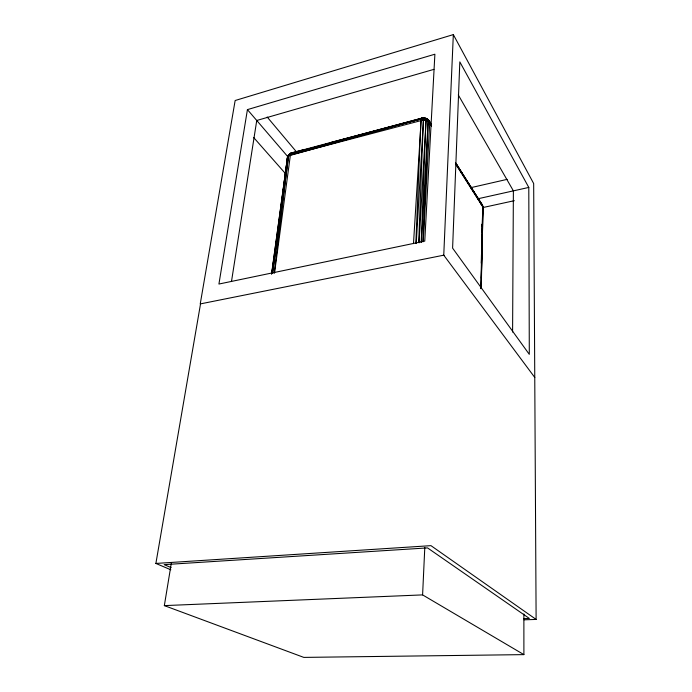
<?xml version="1.0" encoding="UTF-8"?>
<svg xmlns="http://www.w3.org/2000/svg" width="692" height="692" viewBox="0 0 692 692"><rect width="100%" height="100%" fill="white"/><g stroke="black" fill="none" stroke-linecap="round" stroke-linejoin="round"><path stroke-width="1.04" d="M512.59 332.056L513.386 190.862L458.268 94.916M481.182 288.46L482.679 206.726A6.185 4.628 -34.3 0 0 482.488 205.438M480.706 287.811L480.758 285.666M481.277 263.116L481.468 254.518M481.987 231.967L482.16 224.442M480.81 288.599L482.774 206.536A6.453 1.669 -17.2 0 0 482.748 206.06L482.54 205.766A6.081 4.948 -7.4 0 0 481.995 204.979M481.251 287.682L483.007 207.531M481.909 254.595L481.286 278.21M481.987 251.559L483.042 207.859A6.116 5.588 -1.3 0 0 482.627 205.939M481.001 288.65L481.061 286.54M481.978 226.267L482.047 224.139M421.964 118.747A6.704 6.038 20.7 0 1 422.466 118.678L422.561 118.808A7.093 1.548 73.5 0 1 423.374 120.097L418.695 242.563M287.5 157.231A6.669 6.219 46.7 0 1 288.192 155.579L288.469 155.164A6.47 4.602 38.7 0 1 289.87 154.074A6.427 5.052 35.3 0 1 290.744 153.745L422.284 118.047A6.885 6.513 85.1 0 1 422.855 117.951A6.929 6.738 -78.8 0 1 424.836 118.012L424.862 118.047A7.032 0.934 -80.1 0 1 425.07 118.756L425.165 118.92A7.128 3.218 89.1 0 1 425.978 120.477L421.194 242.39M415.849 243.307L420.9 120.624A6.799 2.206 76.7 0 1 420.987 119.854M443.754 255.184L453.329 34.6L235.15 100.513L200.239 303.926L443.754 255.184L534.804 377.512M423.02 241.62L428.218 121.455A7.128 4.706 -73.1 0 0 427.518 119.725L427.405 119.552A7.024 2.95 -63.7 0 0 426.73 118.661L426.627 118.609A6.937 6.453 -70.5 0 0 424.836 118.012A7.032 0.934 -80.1 0 0 424.559 118.116M523.879 613.977L523.896 654.623L422.596 594.895L424.802 547.381M421.506 242.537L428.08 121.576A6.903 4.541 2.8 0 0 426.307 120.763L426.064 120.693A6.851 4.498 2.6 0 0 424.257 120.356M423.227 241.707L429.732 122.925A6.989 5.692 -48.8 0 0 429.109 120.884A6.764 4.368 -42.6 0 0 428.729 120.296L428.486 120.045A6.911 4.463 -42.7 0 0 428.088 119.725L427.786 119.56A7.041 3.979 -44.1 0 0 427.319 119.396M419.067 242.857L426.064 120.693M416.229 243.558L423.469 120.313L423.997 120.339M413.487 243.636L421.177 120.166A7.283 4.135 -80.1 0 1 422.137 118.998L423.167 118.315A7.543 4.809 -75.9 0 1 424.144 118.038L424.611 118.003M274.222 273.202L288.417 155.942A6.773 1.903 38.1 0 1 288.391 155.311L289.109 154.437A7.041 6.851 63 0 1 290.156 153.615L290.718 153.295M272.51 272.951L287.448 157.266A6.747 2.31 18 0 1 287.786 156.729L287.984 156.6A6.436 5.173 2.2 0 1 288.849 155.639M271.549 274.11L285.398 172.715M272.631 273.496L288.659 156.098A6.487 3.953 8.8 0 1 289.351 155.726M274.56 272.786L290.406 154.982M271.714 273.816L287.587 157.196M285.545 171.642L287.284 158.84A6.453 3.97 8.6 0 1 287.448 157.473M273.029 265.27L271.878 273.418M273.314 263.263L273.738 260.244M274.023 258.228L274.309 256.213M274.741 253.203L275.044 251.066M275.502 247.866L275.805 245.738M276.108 243.601L276.411 241.473M276.869 238.29L277.163 236.188M231.474 281.575L256.749 120.486L433.927 69.364M523.896 654.623L303.823 657.4L164.341 605.612L171.322 563.167M247.425 109.621L218.923 284.04L424.767 241.101L434.887 54.218L247.425 109.621L288.322 157.274M170.829 569.784L155.882 563.444L200.533 303.866M421.134 119.197L421.281 118.808A7.11 2.31 76.7 0 1 421.679 118.271M293.079 153.088A6.513 2.889 74.9 0 0 290.848 153.728L290.778 153.84A6.669 2.967 74.8 0 0 290.441 154.8M155.882 563.444L430.96 545.651L536.118 619.435L533.67 183.536L453.329 34.6M423.807 117.995A7.283 3.694 86.6 0 0 423.167 117.917L422.864 117.951A6.963 1.228 84.7 0 0 422.466 118.704A6.782 6.211 2.1 0 1 425.052 118.782A6.825 6.02 -19.7 0 1 427.405 119.552A6.92 5.571 -28.6 0 1 428.668 120.417L429.109 120.884L428.4 121.584M423.634 120.123L423.789 119.932A7.292 2.508 -65.8 0 1 424.758 118.989L425.58 118.557A7.534 2.924 -64.1 0 1 426.229 118.488L426.506 118.548M289.23 154.662L289.697 154.204M289.541 155.639A6.271 3.867 9.5 0 1 290.346 155.371L421.376 118.782A7.128 4.256 87.6 0 1 422.691 118.003L422.864 117.951A7.058 1.246 84.7 0 1 423.097 117.977M426.22 120.538L426.376 120.391A7.283 0.908 -51.4 0 1 427.206 119.681L427.673 119.431A7.5 0.977 -51.3 0 1 427.89 119.456L430.45 123.565M288.503 156.202L288.365 156.305A6.557 4.022 8.8 0 0 287.673 157.058M421.757 118.211L421.912 118.133A6.998 2.275 76.8 0 1 422.751 118.289M287.604 157.525A6.487 6.133 -24.7 0 1 287.881 156.816L287.984 156.6A6.47 3.823 38.2 0 1 288.469 155.164A6.531 4.835 39.6 0 1 289.766 154.091L290.406 153.754A6.73 6.193 26.1 0 1 290.908 153.537M288.607 155.96A6.704 5.622 79.5 0 1 289.541 154.428L289.87 154.065A6.565 3.72 65.1 0 1 290.874 153.217L291.081 153.131A6.47 5.389 69.7 0 1 291.678 152.915L304.151 149.584M292.647 153.122L292.526 153.166A6.513 3.694 65.1 0 0 291.012 153.174A6.479 4.541 69.5 0 0 289.931 154.005M291.003 153.166L291.185 153.105A6.643 4.749 64.2 0 1 292.733 153.001M291.756 152.897L421.912 118.133M298.122 151.635L295.008 152.465L298.088 151.686M300.207 151.081L303.321 150.25M305.406 149.697L308.52 148.867M315.794 146.92L318.917 146.09M326.192 144.144L329.305 143.313M333.466 142.206L341.779 139.983M343.855 139.429L352.176 137.215M354.252 136.661L362.565 134.438M364.641 133.885L372.962 131.662M375.038 131.108L383.351 128.894M385.435 128.34L393.748 126.117M395.824 125.563L404.137 123.349M406.221 122.787L414.534 120.572M416.61 120.019L423.158 118.617M290.848 153.719L421.229 118.929M420.9 120.624L290.199 155.043A6.79 0.891 56 0 1 289.905 154.247L290.199 153.754A6.704 5.346 75.7 0 1 291.548 152.967M329.401 142.872L394.276 125.797M422.847 118.349L406.066 122.726M395.314 125.529L404.111 123.228M300.155 151.15L303.252 150.346M470.456 187.757L507.167 179.358M477.714 198.82L528.792 187.428L529.302 354.356L452.603 248.134L459.817 61.891L528.792 187.428M482.722 207.591L514.294 200.697M292.258 153.2L291.981 153.243A6.73 6.193 26.1 0 0 291.713 153.295M536.118 619.435L524.017 619.816M443.39 255.253L443.901 255.383M164.341 605.612L422.596 594.895M523.974 618.622L529.38 618.466L427.535 547.9L164.177 564.637L171.097 567.587M426.696 119.206A6.911 4.463 -42.7 0 1 427.933 119.63A6.929 5.588 -66.1 0 0 426.627 118.609L426.601 118.609A7.283 0.571 -63.8 0 0 426.488 118.669M424.836 118.012L424.966 118.029A7.292 1.6 -78.5 0 1 425.312 118.384L425.355 118.496M481.744 204.469L481.364 204.382A6.107 3.2 -54.3 0 0 481.286 204.054M482.428 205.264L482.194 204.771A6.167 4.619 -34.4 0 0 481.104 203.612L480.975 203.552A6.271 3.391 -39.6 0 0 480.516 203.422M253.704 137.578L285.77 173.943M267.181 117.026L296.358 151.73M429.109 120.884L429.135 120.918A6.963 3.443 -39.9 0 0 428.27 119.993M429.749 123.167L431.514 125.892L429.749 123.167A6.937 4.775 -35.8 0 0 429.464 121.446L429.369 121.238A6.859 5.078 -29.3 0 0 429.222 121.039M455.552 163.113L482.289 204.936L455.838 163.104L481.104 203.612A6.003 4.489 -34.3 0 0 480.62 203.344M429.395 121.282L431.125 124.015L429.395 121.282A6.885 4.732 -35.8 0 0 427.224 119.517M455.777 163.589L478.224 199.062M479.383 200.888L481.104 203.612M455.639 164.039L482.679 206.726A6.029 3.538 -0.4 0 1 482.973 207.392M428.149 119.932L429.706 122.432M482.289 204.936L482.203 204.78A6.392 2.206 -31.1 0 0 481.952 204.572M287.526 159.61L287.448 158.814A6.721 2.024 -2.1 0 1 287.535 158.719M420.874 120.59A6.842 4.559 2.6 0 1 423.21 120.278M428.21 121.731A6.782 4.437 3.5 0 1 429.706 123.176M287.336 158.753A6.487 6.133 -24.7 0 1 287.526 157.767M288.209 157.482A6.531 3.045 34.1 0 1 287.984 156.591L288.434 155.726A6.989 6.626 -83.4 0 1 288.806 155.172M290.934 153.702A6.531 4.835 39.6 0 0 289.974 153.987A6.479 3.131 63.2 0 0 289.68 154.627M292.569 153.174A6.565 3.72 65.1 0 1 292.898 153.287M289.991 154.74A6.66 5.951 -38 0 1 290.216 154.567M422.051 118.098A7.084 3.572 77.5 0 1 423.21 118.194M421.35 118.894A6.73 6.029 20.1 0 1 421.843 118.782M425.182 118.678A7.024 2.95 -63.7 0 1 425.32 118.617A6.963 2.924 -63.6 0 1 426.627 118.609M426.601 119.301A7.041 3.979 -44.1 0 1 427.146 119.361M424.516 118.341A6.816 6.081 62.7 0 1 425.39 118.635M481.139 203.682A6.107 3.2 -54.3 0 1 481.199 203.829M481.199 204.252A6.081 4.948 -7.4 0 1 481.563 204.547M482.341 205.022A6.107 3.65 -28.2 0 1 482.609 205.827L482.307 205.714A6.6 2.24 -16.2 0 0 482.004 205.593M482.679 209.157A6.064 3.555 0.9 0 0 483.042 208.076L482.964 207.834A6.548 1.773 1.3 0 0 482.627 207.496"/></g></svg>
